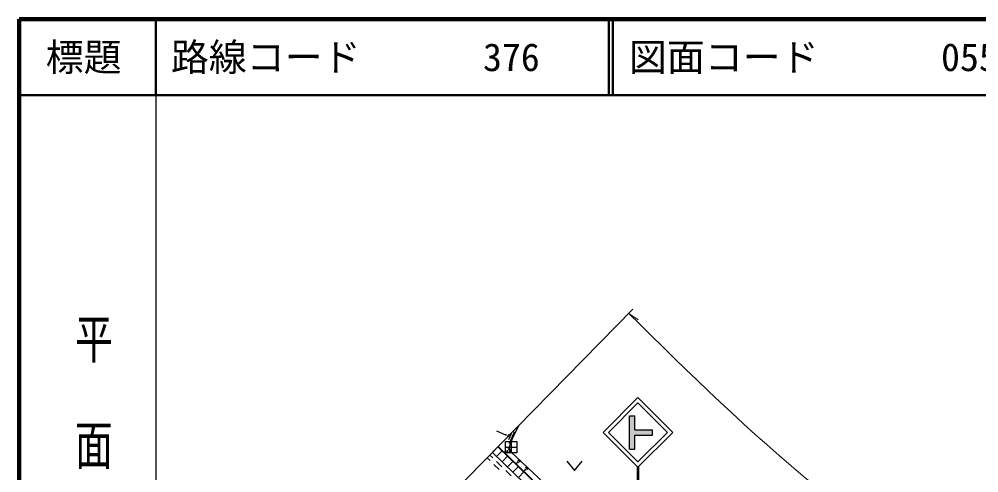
# Model space of a CAD drawing. Units: millimetres at full size, sheet at 1:1000; details may follow other scales. Extents: x 40000 to 680000, y 20000 to 380000.
# Drawn here: x 40000 to 166500, y 320242 to 380000 of the extents above; entities that cross this region are included whole.
import ezdxf
from ezdxf.enums import TextEntityAlignment as Align

# ---------------------------------------------------------------- set-up
doc = ezdxf.new("R2010")
doc.units = ezdxf.units.MM
doc.header["$LTSCALE"] = 1000
for name, color, linetype, lineweight in [('M-BGD', 7, 'Continuous', 25), ('M-BMK-OTRS', 5, 'Continuous', 25), ('M-STR-HTXT', 7, 'Continuous', 13), ('M-STR-STRC', 7, 'Continuous', 25), ('M-TTL', 2, 'Continuous', 140), ('M-TTL-BAND', 7, 'Continuous', 25), ('M-TTL-LINE', 7, 'Continuous', 50)]:
    doc.layers.add(name, color=color, linetype=linetype, lineweight=lineweight)
doc.layers.add('M-TTL-TXT', color=7, linetype='Continuous')
doc.styles.add('@ＭＳ ゴシック', font='')
doc.styles.add('ＭＳ ゴシック', font='')
doc.styles.get('@ＭＳ ゴシック').set_extended_font_data('@MS Gothic')
doc.styles.get('ＭＳ ゴシック').set_extended_font_data('MS Gothic')

msp = doc.modelspace()

# ---------------------------------------------------------------- hatches: boundary and pattern name
at = {"layer": 'M-STR-STRC'}
for points in [[(123493, 325915), (121143, 325915), (121143, 327765), (120443, 327765), (120443, 323365), (121143, 323365), (121143, 325215), (123493, 325215)], [(121660, 321069), (121560, 320968), (121460, 321069), (121457, 317246), (121657, 317246)]]:
    msp.add_hatch(color=256, dxfattribs=at).paths.add_polyline_path(points)

# ---------------------------------------------------------------- linework, layer by layer
at = {"layer": 'M-BGD'}
for p, q in [((104139, 325196), (102965, 325711)), ((104182, 325294), (104096, 325098)), ((104486, 325277), (104314, 324886)), ((104832, 325358), (104489, 324576)), ((105265, 325635), (104578, 324070)), ((104087, 322865), (104087, 324365)), ((104087, 324365), (105587, 324365)), ((104837, 324365), (104837, 322865)), ((105587, 324365), (105587, 322865)), ((103160, 323720), (102389, 322936)), ((103154, 323726), (108732, 318323)), ((104330, 323114), (103954, 322951)), ((104087, 323615), (105587, 323615)), ((105587, 322865), (104087, 322865)), ((104276, 323239), (104384, 322989)), ((104472, 323473), (104689, 322972)), ((102066, 321840), (101681, 322214)), ((102415, 322198), (102031, 322571)), ((103286, 320656), (102569, 321353)), ((103635, 321014), (102918, 321711)), ((105730, 321660), (105518, 321436)), ((105655, 321731), (105805, 321589)), ((105722, 321951), (106021, 321669)), ((112211, 321758), (113211, 320558)), ((113211, 320558), (114211, 321758)), ((104856, 319831), (104138, 320527)), ((106751, 320686), (106532, 320454)), ((106674, 320759), (106829, 320613)), ((106743, 320987), (107053, 320695))]:
    msp.add_line(p, q, dxfattribs=at)
for points in [[(104807, 323020), (104586, 323569), (105076, 324828), (105862, 326471)], [(102389, 322936), (107968, 317531), (115221, 310551), (118965, 307077), (124453, 302226), (124641, 303456)], [(124641, 303456), (119712, 307953), (116130, 311597), (109190, 318885), (104807, 323020)]]:
    msp.add_lwpolyline(points, dxfattribs=at)
at = {"layer": 'M-BMK-OTRS'}
msp.add_line((96373, 316809), (120897, 341780), dxfattribs=at)
at = {"layer": 'M-STR-HTXT'}
for p, q in [((120356, 341230), (121606, 340410)), ((102940, 322402), (103705, 323192)), ((108662, 318251), (103090, 323649)), ((103658, 321706), (104423, 322496)), ((104376, 321010), (105142, 321800)), ((105095, 320315), (105860, 321105)), ((105813, 319619), (106578, 320409))]:
    msp.add_line(p, q, dxfattribs=at)
msp.add_lwpolyline([(120356, 341230), (121850, 339759), (123345, 338290), (124842, 336823), (126343, 335360), (127847, 333901), (129357, 332447), (130874, 331000), (132398, 329561), (133930, 328131), (135472, 326711), (137025, 325303), (138588, 323907), (140164, 322525), (141753, 321158), (143356, 319808), (144974, 318475), (146608, 317162), (148258, 315869), (149924, 314598), (151609, 313351), (152842, 312461)], dxfattribs=at)
at = {"layer": 'M-STR-STRC'}
for p, q in [((121560, 330161), (116964, 325565)), ((121560, 329454), (117671, 325565)), ((126156, 325565), (121560, 330161)), ((125449, 325565), (121560, 329454)), ((120443, 323365), (120443, 327765)), ((120443, 327765), (121143, 327765)), ((121143, 325915), (121143, 327765)), ((116964, 325565), (121560, 320969)), ((117671, 325565), (121560, 321676)), ((121143, 325915), (123493, 325915)), ((121143, 323365), (121143, 325215)), ((121143, 325215), (123493, 325215)), ((121560, 321676), (125449, 325565)), ((121560, 320969), (126156, 325565)), ((123493, 325215), (123493, 325915)), ((120443, 323365), (121143, 323365)), ((121460, 321069), (121457, 317246)), ((121560, 320968), (121557, 317246)), ((121660, 321069), (121657, 317246))]:
    msp.add_line(p, q, dxfattribs=at)
at = {"layer": 'M-TTL'}
for p, q in [((40000, 380000), (40000, 20000)), ((680000, 380000), (40000, 380000))]:
    msp.add_line(p, q, dxfattribs=at)
at = {"layer": 'M-TTL-BAND'}
msp.add_line((58000, 370000), (58000, 20000), dxfattribs=at)
at = {"layer": 'M-TTL-LINE'}
for p, q in [((58000, 380000), (58000, 370000)), ((117750, 380000), (117750, 370000)), ((118250, 380000), (118250, 370000)), ((40000, 370000), (680000, 370000))]:
    msp.add_line(p, q, dxfattribs=at)

# ---------------------------------------------------------------- texts
at = {"layer": 'M-TTL-BAND', "style": '@ＭＳ ゴシック', "width": 1.4}
msp.add_text('平  面  図', height=3666, rotation=270, dxfattribs=at).set_placement((49777, 306475), align=Align.MIDDLE_RIGHT)
at = {"layer": 'M-TTL-TXT', "style": 'ＭＳ ゴシック'}
msp.add_text('標題', height=3666, dxfattribs=at).set_placement((48500, 375000), align=Align.MIDDLE_CENTER)
for s, p in [('路線コード', (60000, 375000)), ('図面コード', (120380, 375000)), ('376', (101142, 375000)), ('055-00', (161521, 375000))]:
    msp.add_text(s, height=3666, dxfattribs=at).set_placement(p, align=Align.MIDDLE_LEFT)

doc.saveas('drawing.dxf')
